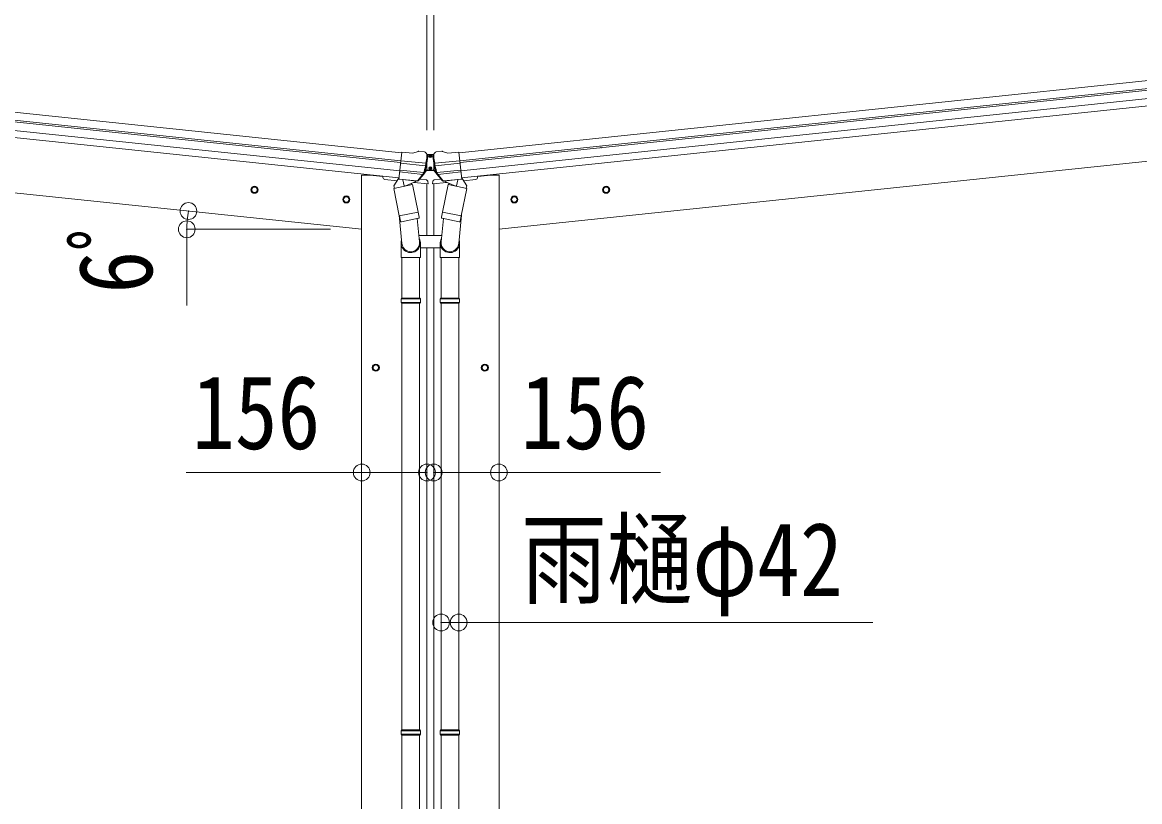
# Model space of a CAD drawing. Units: millimetres, scale not verified. Extents: x -31298 to 11243, y -7760 to 7760.
# Drawn here: x -28421 to -25759, y -3521 to -1664 of the extents above; entities that cross this region are included whole.
import ezdxf
from ezdxf.enums import TextEntityAlignment as Align

# ---------------------------------------------------------------- set-up
doc = ezdxf.new("R2010")
doc.units = ezdxf.units.MM
doc.header["$LTSCALE"] = 40
doc.header["$PDMODE"] = 32
doc.header["$PDSIZE"] = 40
for name, color, linetype, lineweight in [('0-3_ELV2', 4, 'Continuous', 9), ('0-6_OTH_LINE', 6, 'Continuous', 9), ('0-9_OUTLINE', 7, 'Continuous', 9)]:
    doc.layers.add(name, color=color, linetype=linetype, lineweight=lineweight)
doc.styles.add('ＭＳ ゴシック', font='')
doc.styles.get('ＭＳ ゴシック').set_extended_font_data('MS Gothic')

msp = doc.modelspace()

# ---------------------------------------------------------------- linework, layer by layer
at = {"layer": '0-3_ELV2'}
for p, q in [((-27517.65, -1975.47), (-30119.4, -1702.01)), ((-27380.84, -1975.47), (-24779.09, -1702.01)), ((-27520.07, -1998.54), (-30121.83, -1725.09)), ((-27519.64, -1994.36), (-30121.39, -1720.91)), ((-27378.85, -1994.36), (-24777.1, -1720.91)), ((-27378.42, -1998.54), (-24776.66, -1725.09)), ((-27522.16, -2018.4), (-30123.91, -1744.95)), ((-27376.32, -2018.4), (-24774.57, -1744.95)), ((-30125.67, -1761.68), (-27523.92, -2035.14)), ((-24772.81, -1761.68), (-27374.56, -2035.14)), ((-30146.25, -1891.24), (-27612.74, -2157.53)), ((-24752.24, -1891.24), (-27285.74, -2157.53)), ((-27524.23, -2038.03), (-27517.44, -1973.48)), ((-27519.6, -1994.01), (-27459.86, -2000.29)), ((-27490.92, -1976.27), (-27517.44, -1973.48)), ((-27490.92, -1976.27), (-27478.13, -1971.86)), ((-27476.84, -1971.71), (-27463.35, -1973.13)), ((-27459.99, -1974.96), (-27459.99, -1974.95)), ((-27459.99, -1974.96), (-27455.8, -1980.14)), ((-27456.52, -1979.24), (-27456.49, -1979.01)), ((-27456.49, -1979.01), (-27441.99, -1979.01)), ((-27455.21, -1984.04), (-27455.12, -1982.17)), ((-27447.98, -1983.73), (-27447.14, -1983.73)), ((-27443.28, -1984.04), (-27443.36, -1982.17)), ((-27438.5, -1974.96), (-27442.69, -1980.14)), ((-27441.97, -1979.24), (-27441.99, -1979.01)), ((-27378.89, -1994.01), (-27438.63, -2000.29)), ((-27438.5, -1974.96), (-27438.5, -1974.95)), ((-27421.65, -1971.71), (-27435.14, -1973.13)), ((-27407.57, -1976.27), (-27420.36, -1971.86)), ((-27407.57, -1976.27), (-27381.04, -1973.48)), ((-27374.26, -2038.03), (-27381.04, -1973.48)), ((-27467.24, -2026.61), (-27522.42, -2020.81)), ((-27464.92, -2022.34), (-27521.95, -2016.35)), ((-27460.61, -2006.13), (-27520.22, -1999.86)), ((-27463.46, -2023.69), (-27458.08, -2017.51)), ((-27462.38, -2020.17), (-27459.21, -2016.52)), ((-27458.08, -2016.01), (-27456.32, -2016.01)), ((-27440.78, -2017.51), (-27458.08, -2017.51)), ((-27457.74, -2001.13), (-27457.74, -2013.54)), ((-27456.03, -2016.51), (-27457.74, -2013.54)), ((-27456.03, -2016.51), (-27442.46, -2016.51)), ((-27447.98, -2012.43), (-27447.14, -2012.43)), ((-27442.46, -2016.51), (-27440.74, -2013.54)), ((-27442.17, -2016.01), (-27440.78, -2016.01)), ((-27434.82, -2024.36), (-27440.78, -2017.51)), ((-27440.74, -2001.13), (-27440.74, -2013.54)), ((-27435.92, -2020.81), (-27439.64, -2016.52)), ((-27437.87, -2006.13), (-27378.27, -1999.86)), ((-27433.57, -2022.34), (-27376.54, -2016.35)), ((-27431.24, -2026.61), (-27376.07, -2020.81)), ((-27613.24, -4857.47), (-27613.24, -2028.47)), ((-27562.47, -2031.09), (-27562.05, -2034.32)), ((-27528.35, -2041.71), (-27557.61, -2038.64)), ((-27524.23, -2038.03), (-27514.28, -2039.08)), ((-27480.83, -2042.37), (-27524.2, -2037.81)), ((-27514.28, -2039.08), (-27514.03, -2039.2)), ((-27514.03, -2039.2), (-27488.7, -2041.86)), ((-27488.7, -2041.86), (-27488.42, -2041.79)), ((-27488.42, -2041.79), (-27480.73, -2042.6)), ((-27454.6, -2049.46), (-27488.33, -2045.92)), ((-27479.06, -2041.05), (-27466.02, -2025.11)), ((-27478.12, -2041.69), (-27464.43, -2025.93)), ((-27475.01, -2038.27), (-27458.16, -2040.04)), ((-27457.74, -2172.02), (-27457.74, -2049.13)), ((-27455.5, -2042.63), (-27454.6, -2049.46)), ((-27442.99, -2042.63), (-27443.89, -2049.46)), ((-27443.89, -2049.46), (-27410.16, -2045.92)), ((-27440.74, -2172.02), (-27440.74, -2049.13)), ((-27423.48, -2038.27), (-27440.33, -2040.04)), ((-27420.37, -2041.69), (-27434.06, -2025.93)), ((-27419.42, -2041.05), (-27432.47, -2025.11)), ((-27410.06, -2041.79), (-27417.75, -2042.6)), ((-27417.66, -2042.37), (-27374.28, -2037.81)), ((-27409.79, -2041.86), (-27410.06, -2041.79)), ((-27384.46, -2039.2), (-27409.79, -2041.86)), ((-27384.21, -2039.08), (-27384.46, -2039.2)), ((-27374.26, -2038.03), (-27384.21, -2039.08)), ((-27370.14, -2041.71), (-27340.88, -2038.64)), ((-27336.02, -2031.09), (-27336.44, -2034.32)), ((-27285.24, -4857.47), (-27285.24, -2028.47)), ((-27874.33, -2058.89), (-27867.47, -2055.84)), ((-27862.18, -2067.71), (-27869.04, -2070.77)), ((-27867.47, -2055.84), (-27861.4, -2060.25)), ((-27861.4, -2060.25), (-27862.18, -2067.71)), ((-27031.02, -2055.84), (-27037.09, -2060.25)), ((-27037.09, -2060.25), (-27036.31, -2067.71)), ((-27036.31, -2067.71), (-27029.45, -2070.77)), ((-27024.16, -2058.89), (-27031.02, -2055.84)), ((-27655.53, -2081.89), (-27648.67, -2078.83)), ((-27643.39, -2090.71), (-27650.24, -2093.76)), ((-27648.67, -2078.83), (-27642.6, -2083.25)), ((-27642.6, -2083.25), (-27643.39, -2090.71)), ((-27249.81, -2078.83), (-27255.88, -2083.25)), ((-27255.88, -2083.25), (-27255.1, -2090.71)), ((-27255.1, -2090.71), (-27248.24, -2093.76)), ((-27242.96, -2081.89), (-27249.81, -2078.83)), ((-27457.74, -4857.47), (-27457.74, -2202.02)), ((-27440.74, -4857.47), (-27440.74, -2202.02)), ((-27585.74, -2483.27), (-27579.24, -2479.52)), ((-27579.24, -2479.52), (-27572.74, -2483.27)), ((-27572.74, -2490.78), (-27579.24, -2494.53)), ((-27572.74, -2483.27), (-27572.74, -2490.78)), ((-27319.24, -2479.52), (-27325.74, -2483.27)), ((-27325.74, -2483.27), (-27325.74, -2490.78)), ((-27325.74, -2490.78), (-27319.24, -2494.53)), ((-27312.74, -2483.27), (-27319.24, -2479.52))]:
    msp.add_line(p, q, dxfattribs=at)
for points in [[(-27450.5, -1982.89), (-27451.34, -1982.89), (-27451.34, -1983.73), (-27450.5, -1983.73)], [(-27448.82, -1982.05), (-27448.82, -1981.21), (-27449.66, -1981.21), (-27449.66, -1982.05)], [(-27449.66, -1984.57), (-27449.66, -1985.41), (-27448.82, -1985.41), (-27448.82, -1984.57)], [(-27447.14, -1983.73), (-27447.14, -1982.89), (-27447.98, -1982.89)], [(-27450.5, -2011.59), (-27451.34, -2011.59), (-27451.34, -2012.43), (-27450.5, -2012.43)], [(-27448.82, -2010.75), (-27448.82, -2009.91), (-27449.66, -2009.91), (-27449.66, -2010.75)], [(-27449.66, -2013.27), (-27449.66, -2014.11), (-27448.82, -2014.11), (-27448.82, -2013.27)], [(-27447.14, -2012.43), (-27447.14, -2011.59), (-27447.98, -2011.59)], [(-27613.24, -2028.47), (-27593.24, -2028.47), (-27562.39, -2031.72)], [(-27285.24, -2028.47), (-27305.24, -2028.47), (-27336.1, -2031.72)], [(-27869.04, -2070.77), (-27875.11, -2066.35), (-27874.33, -2058.89)], [(-27029.45, -2070.77), (-27023.38, -2066.35), (-27024.16, -2058.89)], [(-27650.24, -2093.76), (-27656.32, -2089.35), (-27655.53, -2081.89)], [(-27248.24, -2093.76), (-27242.17, -2089.35), (-27242.96, -2081.89)], [(-27579.24, -2494.53), (-27585.74, -2490.78), (-27585.74, -2483.27)], [(-27319.24, -2494.53), (-27312.74, -2490.78), (-27312.74, -2483.27)]]:
    msp.add_lwpolyline(points, dxfattribs=at)
for centre, radius in [((-27449.24, -1983.31), 3.5), ((-27449.24, -2012.01), 3.5), ((-27868.25, -2063.3), 8.5), ((-27868.25, -2063.3), 7.7), ((-27868.25, -2063.3), 6.5), ((-27030.23, -2063.3), 8.5), ((-27030.23, -2063.3), 7.7), ((-27030.23, -2063.3), 6.5), ((-27649.46, -2086.3), 8.5), ((-27649.46, -2086.3), 7.7), ((-27649.46, -2086.3), 6.5), ((-27249.03, -2086.3), 8.5), ((-27249.03, -2086.3), 7.7), ((-27249.03, -2086.3), 6.5), ((-27579.24, -2487.02), 8.5), ((-27579.24, -2487.02), 7.7), ((-27579.24, -2487.02), 6.5), ((-27319.24, -2487.02), 8.5), ((-27319.24, -2487.02), 7.7), ((-27319.24, -2487.02), 6.5)]:
    msp.add_circle(centre, radius, dxfattribs=at)
for centre, radius, start, end in [((-27477.15, -1974.7), 3, 84.02369, 108.97631), ((-27656.1, -1962.93), 202, 342.13916, 354), ((-27463.88, -1978.1), 5, 39.04426, 83.95574), ((-27649.03, -1964.98), 192.44, 349.4271, 354.57578), ((-27450.5, -1982.05), 0.84, 270, 0), ((-27450.5, -1984.57), 0.84, 0, 90), ((-27447.98, -1982.05), 0.84, 180, 270), ((-27447.98, -1984.57), 0.84, 90, 180), ((-27242.39, -1962.93), 202, 186, 197.86084), ((-27249.45, -1964.98), 192.44, 185.42422, 190.5729), ((-27434.61, -1978.1), 5, 96.04426, 140.95574), ((-27421.34, -1974.7), 3, 71.02369, 95.97631), ((-27656.1, -1962.93), 200.2, 342.20009, 347.53883), ((-27460.71, -2007.47), 1.35, 83.1605, 85.91927), ((-27457.84, -2006.49), 2.74, 167.02151, 172.43412), ((-27415.14, -2007.63), 45.32, 170.67122, 173.64518), ((-27458.08, -2017.51), 1.5, 90, 139), ((-27450.5, -2010.75), 0.84, 270, 0), ((-27450.5, -2013.27), 0.84, 0, 90), ((-27447.98, -2010.75), 0.84, 180, 270), ((-27447.98, -2013.27), 0.84, 90, 180), ((-27440.78, -2017.51), 1.5, 41, 90), ((-27483.35, -2007.63), 45.32, 6.35482, 9.32878), ((-27440.65, -2006.49), 2.74, 7.56588, 12.97849), ((-27437.78, -2007.47), 1.35, 94.08073, 96.8395), ((-27242.39, -1962.93), 200.2, 192.46117, 197.79991), ((-27557.09, -2033.66), 5, 187.5, 264), ((-27480.38, -2039.72), 2.99, 273.2717, 319.00739), ((-27468.34, -2023.21), 3, 320.69111, 342.20009), ((-27466.69, -2023.96), 3, 319, 342.13916), ((-27458.47, -2043.02), 3, 7.5, 84), ((-27440.02, -2043.02), 3, 96, 172.5), ((-27431.8, -2023.96), 3, 197.86084, 221), ((-27430.15, -2023.21), 3, 197.79991, 219.30889), ((-27418.11, -2039.72), 2.99, 220.99261, 266.7283), ((-27341.4, -2033.66), 5, 276, 352.5)]:
    msp.add_arc(centre, radius, start, end, dxfattribs=at)
for centre, major_axis, ratio, start_param, end_param in [((-27240.08, -1984.88), (-20.92, 199.05), 0.994373, 4.7113789, 4.7277536), ((-27457.33, -1983.19), (0.38, 5.97), 0.020485, 0.671432, 1.5691306), ((-27461.67, -1977.65), (5.48, -2.51), 0.24881, 0.460585, 0.4641038), ((-27458.13, -1982.03), (-1.9, 2.34), 0.995767, 3.9859716, 4.712389), ((-27440.36, -1982.03), (1.9, 2.34), 0.995767, 1.5707963, 2.2972137), ((-27436.81, -1977.65), (-5.48, -2.51), 0.24881, 5.8190815, 5.8226003), ((-27441.15, -1983.19), (-0.38, 5.97), 0.020485, 4.7140547, 5.6117533), ((-27658.41, -1984.88), (20.92, 199.05), 0.994373, 4.7113789, 4.7277536), ((-27240.08, -1984.88), (-20.92, 199.05), 0.994373, 1.5554317, 1.5718064), ((-27480.51, -2039.39), (0.51, 2.96), 0.642905, 3.2459383, 4.203928), ((-27480.42, -2039.61), (1.1, -2.8), 0.997631, 5.8041905, 5.8929484), ((-27480.47, -2039.49), (3.02, -2.79), 0.650902, 5.2561448, 5.3289554), ((-27478.08, -2039.64), (1.71, 2.84), 0.040856, 2.1135035, 2.1416249), ((-27420.41, -2039.64), (-1.71, 2.84), 0.040856, 4.1415604, 4.1696818), ((-27417.97, -2039.39), (-0.51, 2.96), 0.642905, 2.0792573, 3.037247), ((-27418.02, -2039.49), (-3.02, -2.79), 0.650902, 0.9542299, 1.0270405), ((-27418.06, -2039.61), (-1.1, -2.8), 0.997631, 0.3902369, 0.4789948)]:
    msp.add_ellipse(centre, major_axis=major_axis, ratio=ratio, start_param=start_param, end_param=end_param, dxfattribs=at)
at = {"layer": '0-6_OTH_LINE'}
for p, q in [((-27457.24, -1240.42), (-27457.24, -1921.55)), ((-27441.16, -1240.42), (-27441.16, -1921.55)), ((-27612.7, -2736.97), (-27457.2, -2736.97)), ((-27285.78, -2736.97), (-27441.28, -2736.97)), ((-27381.59, -3094.09), (-27423.59, -3094.09))]:
    msp.add_line(p, q, dxfattribs=at)
at = {"layer": '0-6_OTH_LINE', "lineweight": 18}
for p, q in [((-28029.66, -2157.47), (-28029.66, -2338.97)), ((-28029.66, -2157.47), (-27687.07, -2157.47)), ((-27612.7, -2736.97), (-28031.48, -2736.97)), ((-27285.78, -2736.97), (-26900.78, -2736.97)), ((-27381.59, -3094.09), (-26394.26, -3094.09))]:
    msp.add_line(p, q, dxfattribs=at)
at = {"layer": '0-6_OTH_LINE'}
msp.add_arc((-27791.87, -2157.47), 237.79, 169.47013, 180, dxfattribs=at)
for p in [(-28025.66, -2114.02), (-28029.66, -2157.47), (-27612.7, -2736.97), (-27457.2, -2736.97), (-27441.28, -2736.97), (-27285.78, -2736.97), (-27423.59, -3094.09), (-27381.59, -3094.09)]:
    msp.add_point(p, dxfattribs=at)
at = {"layer": '0-9_OUTLINE'}
for p, q in [((-27524.99, -2036.64), (-27536.19, -2053.56)), ((-27524.06, -2036.45), (-27524.99, -2036.64)), ((-27481.58, -2042.61), (-27522.25, -2038.33)), ((-27514.54, -2039.53), (-27511.62, -2053.88)), ((-27485.4, -2044.77), (-27510.15, -2054.52)), ((-27493.74, -2048.05), (-27493.08, -2051.28)), ((-27484.93, -2042.91), (-27484.79, -2043.64)), ((-27416.91, -2042.61), (-27376.24, -2038.33)), ((-27413.55, -2042.91), (-27413.7, -2043.64)), ((-27413.09, -2044.77), (-27388.33, -2054.52)), ((-27404.75, -2048.05), (-27405.41, -2051.28)), ((-27383.94, -2039.53), (-27386.86, -2053.88)), ((-27374.43, -2036.45), (-27373.5, -2036.64)), ((-27373.5, -2036.64), (-27362.3, -2053.56)), ((-27536.44, -2060.1), (-27491.56, -2050.97)), ((-27523.08, -2125.76), (-27536.44, -2060.1)), ((-27536.19, -2053.56), (-27534.92, -2059.79)), ((-27491.56, -2050.97), (-27478.2, -2116.63)), ((-27406.93, -2050.97), (-27420.29, -2116.63)), ((-27362.05, -2060.1), (-27406.93, -2050.97)), ((-27375.4, -2125.76), (-27362.05, -2060.1)), ((-27362.3, -2053.56), (-27363.57, -2059.79)), ((-27523.52, -2123.62), (-27516.86, -2191.36)), ((-27523.08, -2125.76), (-27478.2, -2116.63)), ((-27523.07, -2125.75), (-27520.53, -2138.23)), ((-27475.72, -2128.87), (-27478.22, -2116.63)), ((-27422.76, -2128.87), (-27420.27, -2116.63)), ((-27375.4, -2125.76), (-27420.29, -2116.63)), ((-27374.97, -2123.62), (-27381.62, -2191.36)), ((-27375.42, -2125.75), (-27377.95, -2138.23)), ((-27477.27, -2131.23), (-27518.23, -2139.57)), ((-27480.61, -2131.91), (-27475.05, -2187.64)), ((-27475.94, -2130.27), (-27475.94, -2130.27)), ((-27417.88, -2131.91), (-27423.44, -2187.64)), ((-27422.55, -2130.27), (-27422.55, -2130.27)), ((-27421.22, -2131.23), (-27380.26, -2139.57)), ((-27421.88, -2172.02), (-27476.61, -2172.02)), ((-27518.9, -2190.14), (-27518.9, -2224.8)), ((-27472.9, -2224.8), (-27472.9, -2190.44)), ((-27472.9, -2202.02), (-27425.59, -2202.02)), ((-27425.59, -2224.8), (-27425.59, -2190.44)), ((-27379.59, -2190.14), (-27379.59, -2224.8)), ((-27518.9, -2224.8), (-27472.9, -2224.8)), ((-27516.9, -2224.8), (-27516.9, -2321.54)), ((-27474.9, -2224.8), (-27474.9, -2321.54)), ((-27379.59, -2224.8), (-27425.59, -2224.8)), ((-27423.59, -2224.8), (-27423.59, -2321.54)), ((-27381.59, -2224.8), (-27381.59, -2321.54)), ((-27518.9, -2323.54), (-27517.9, -2321.54)), ((-27518.9, -2323.54), (-27472.9, -2323.54)), ((-27518.9, -2323.54), (-27518.9, -2331.54)), ((-27518.9, -2331.54), (-27472.9, -2331.54)), ((-27518.9, -2331.54), (-27517.9, -2333.54)), ((-27517.9, -2321.54), (-27473.9, -2321.54)), ((-27517.9, -2333.54), (-27473.9, -2333.54)), ((-27516.9, -2333.54), (-27516.9, -3350.23)), ((-27474.9, -2333.54), (-27474.9, -3350.23)), ((-27472.9, -2323.54), (-27473.9, -2321.54)), ((-27425.59, -2323.54), (-27424.59, -2321.54)), ((-27379.59, -2323.54), (-27425.59, -2323.54)), ((-27379.59, -2331.54), (-27425.59, -2331.54)), ((-27380.59, -2321.54), (-27424.59, -2321.54)), ((-27380.59, -2333.54), (-27424.59, -2333.54)), ((-27423.59, -2333.54), (-27423.59, -3350.23)), ((-27381.59, -2333.54), (-27381.59, -3350.23)), ((-27379.59, -2323.54), (-27380.59, -2321.54)), ((-27379.59, -2331.54), (-27380.59, -2333.54)), ((-27379.59, -2323.54), (-27379.59, -2331.54)), ((-27518.9, -3352.23), (-27517.9, -3350.23)), ((-27518.9, -3352.23), (-27472.9, -3352.23)), ((-27518.9, -3352.23), (-27518.9, -3360.23)), ((-27517.9, -3350.23), (-27473.9, -3350.23)), ((-27472.9, -3352.23), (-27473.9, -3350.23)), ((-27425.59, -3352.23), (-27424.59, -3350.23)), ((-27379.59, -3352.23), (-27425.59, -3352.23)), ((-27380.59, -3350.23), (-27424.59, -3350.23)), ((-27379.59, -3352.23), (-27380.59, -3350.23)), ((-27379.59, -3352.23), (-27379.59, -3360.23)), ((-27518.9, -3360.23), (-27472.9, -3360.23)), ((-27518.9, -3360.23), (-27517.9, -3362.23)), ((-27517.9, -3362.23), (-27473.9, -3362.23)), ((-27516.9, -3362.23), (-27516.9, -4117.92)), ((-27474.9, -3362.23), (-27474.9, -4117.92)), ((-27379.59, -3360.23), (-27425.59, -3360.23)), ((-27380.59, -3362.23), (-27424.59, -3362.23)), ((-27423.59, -3362.23), (-27423.59, -4117.92)), ((-27381.59, -3362.23), (-27381.59, -4117.92)), ((-27379.59, -3360.23), (-27380.59, -3362.23))]:
    msp.add_line(p, q, dxfattribs=at)
for points in [[(-27472.9, -2323.54), (-27472.9, -2331.54), (-27473.9, -2333.54)], [(-27425.59, -2323.54), (-27425.59, -2331.54), (-27424.59, -2333.54)], [(-27472.9, -3352.23), (-27472.9, -3360.23), (-27473.9, -3362.23)], [(-27425.59, -3352.23), (-27425.59, -3360.23), (-27424.59, -3362.23)]]:
    msp.add_lwpolyline(points, dxfattribs=at)
for centre, radius, start, end in [((-27522.19, -2037.84), 0.5, 228.73754, 264), ((-27515.13, -2039.69), 0.604, 15.29405, 86.90158), ((-27485.77, -2043.84), 1, 291.5, 11.5), ((-27484.44, -2042.81), 0.5, 84, 191.5), ((-27481.53, -2042.11), 0.5, 264, 299.26246), ((-27416.96, -2042.11), 0.5, 240.73754, 276), ((-27414.04, -2042.81), 0.5, 348.5, 96), ((-27412.72, -2043.84), 1, 168.5, 248.5), ((-27383.36, -2039.69), 0.604, 93.09842, 164.70595), ((-27376.29, -2037.84), 0.5, 276, 311.26246), ((-27510.63, -2053.6), 1.03, 195.53431, 297.46103), ((-27387.86, -2053.6), 1.03, 242.53897, 344.46569), ((-27477.63, -2129.3), 1.95, 330.02234, 12.45983), ((-27420.86, -2129.3), 1.95, 167.54017, 209.97766), ((-27518.63, -2137.61), 2, 198.03157, 281.5), ((-27477.67, -2129.27), 2, 281.5, 330.09038), ((-27420.82, -2129.27), 2, 209.90962, 258.5), ((-27379.86, -2137.61), 2, 258.5, 341.96843), ((-27502.9, -2190.44), 30, 0, 2.54858), ((-27395.59, -2190.44), 30, 177.45142, 180)]:
    msp.add_arc(centre, radius, start, end, dxfattribs=at)
for centre, major_axis, start_param, end_param in [((-27495.9, -2190.14), (-23, 0), 5.9588909, 9.9444346), ((-27402.59, -2190.14), (23, 0), 2.621936, 6.6074797), ((-27495.9, -2190.14), (-21, 0), 0.0583862, 3.2616355), ((-27402.59, -2190.14), (21, 0), 3.0215498, 6.2247991)]:
    msp.add_ellipse(centre, major_axis=major_axis, ratio=0.996195, start_param=start_param, end_param=end_param, dxfattribs=at)

# ---------------------------------------------------------------- texts
at = {"layer": '0-6_OTH_LINE', "color": 7, "style": 'ＭＳ ゴシック', "width": 0.85}
msp.add_text('6ﾟ', height=176, rotation=90, dxfattribs=at).set_placement((-28059.03, -2310.43), align=Align.BOTTOM_LEFT)
for s, p in [('156', (-28016.96, -2733.89)), ('156', (-27233.48, -2733.89)), ('雨樋φ42', (-27232.86, -3084.27))]:
    msp.add_text(s, height=176, dxfattribs=at).set_placement(p, align=Align.BOTTOM_LEFT)

doc.saveas('drawing.dxf')
